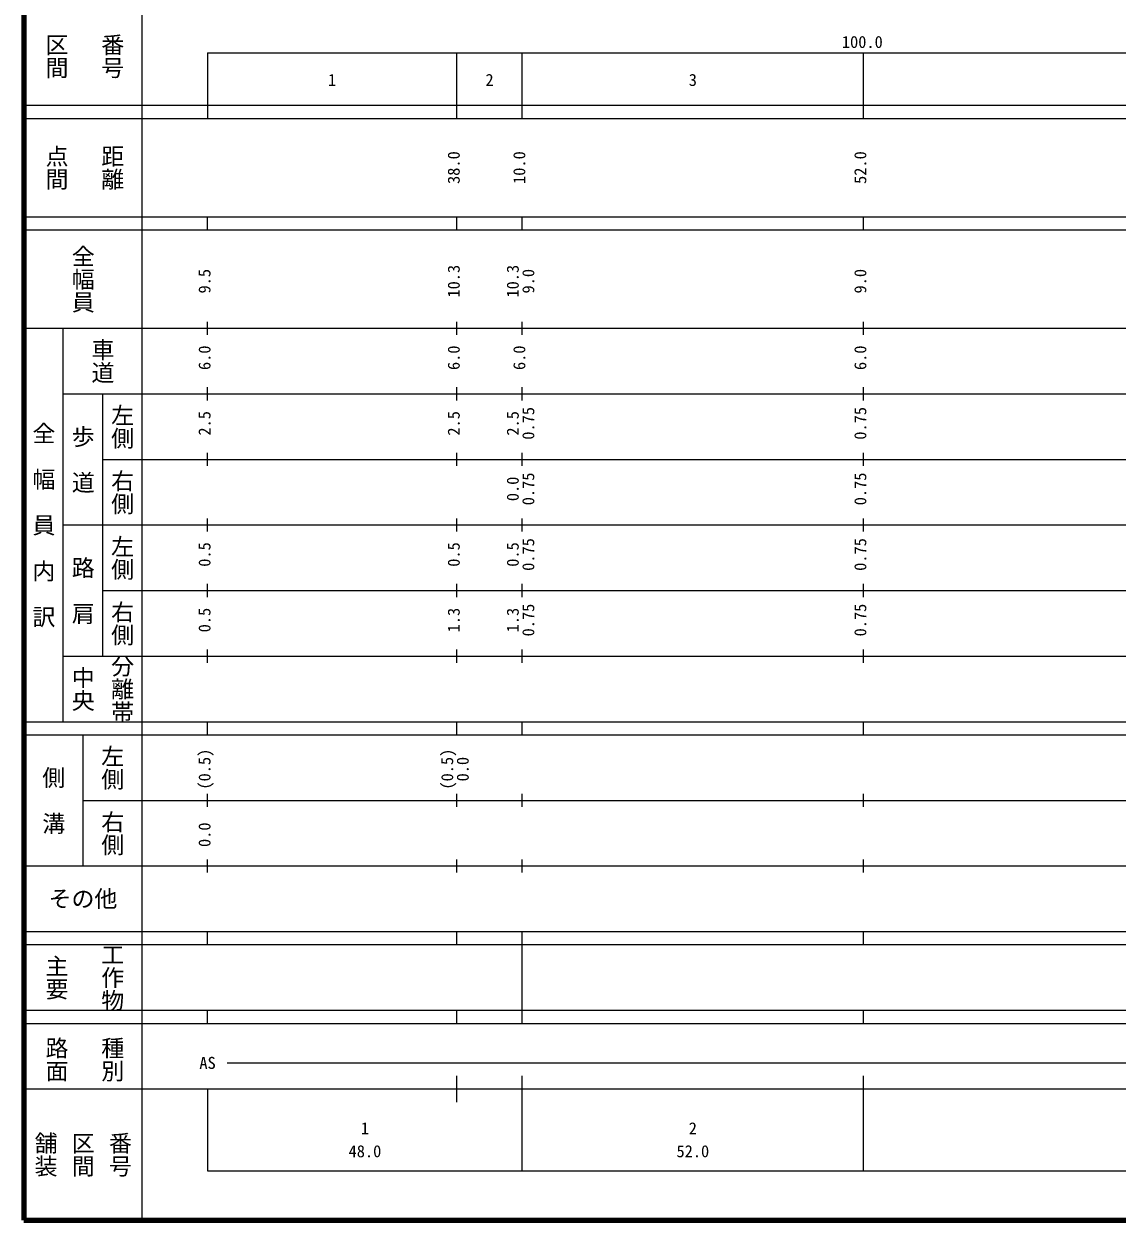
# Model space of a CAD drawing. Units: millimetres on the paper, enlarged 1000 times. Extents: x 40000 to 680000, y 20000 to 380000.
# Drawn here: x 40000 to 206690, y 20000 to 202409 of the extents above; entities that cross this region are included whole.
import ezdxf
from ezdxf.enums import TextEntityAlignment as Align

# ---------------------------------------------------------------- set-up
doc = ezdxf.new("R2010")
doc.units = ezdxf.units.MM
doc.header["$LTSCALE"] = 1000
doc.layers.add('M-TTL', color=2, linetype='Continuous', lineweight=140)
doc.layers.add('M-TTL-BAND', color=7, linetype='Continuous', lineweight=25)
doc.styles.add('@ＭＳ ゴシック', font='')
doc.styles.add('ＭＳ ゴシック', font='')
doc.styles.get('@ＭＳ ゴシック').set_extended_font_data('@MS Gothic')
doc.styles.get('ＭＳ ゴシック').set_extended_font_data('MS Gothic')

msp = doc.modelspace()

# ---------------------------------------------------------------- linework, layer by layer
at = {"layer": 'M-TTL'}
for p, q in [((40000, 380000), (40000, 20000)), ((40000, 20000), (680000, 20000))]:
    msp.add_line(p, q, dxfattribs=at)
at = {"layer": 'M-TTL-BAND'}
for p, q in [((58000, 370000), (58000, 20000)), ((68000, 198000), (579000, 198000)), ((68000, 198000), (68000, 188000)), ((106000, 188000), (106000, 198000)), ((116000, 188000), (116000, 198000)), ((168000, 188000), (168000, 198000)), ((40000, 190000), (579000, 190000)), ((40000, 188000), (579000, 188000)), ((40000, 173000), (579000, 173000)), ((68000, 171000), (68000, 173000)), ((106000, 171000), (106000, 173000)), ((116000, 171000), (116000, 173000)), ((168000, 171000), (168000, 173000)), ((40000, 171000), (579000, 171000)), ((68000, 155000), (68000, 157000)), ((106000, 155000), (106000, 157000)), ((116000, 155000), (116000, 157000)), ((168000, 155000), (168000, 157000)), ((40000, 156000), (579000, 156000)), ((46000, 96000), (46000, 156000)), ((46000, 146000), (579000, 146000)), ((52000, 146000), (52000, 106000)), ((68000, 145000), (68000, 147000)), ((106000, 145000), (106000, 147000)), ((116000, 145000), (116000, 147000)), ((168000, 145000), (168000, 147000)), ((68000, 135000), (68000, 137000)), ((106000, 135000), (106000, 137000)), ((116000, 135000), (116000, 137000)), ((168000, 135000), (168000, 137000)), ((52000, 136000), (579000, 136000)), ((46000, 126000), (579000, 126000)), ((68000, 125000), (68000, 127000)), ((106000, 125000), (106000, 127000)), ((116000, 125000), (116000, 127000)), ((168000, 125000), (168000, 127000)), ((68000, 115000), (68000, 117000)), ((106000, 115000), (106000, 117000)), ((116000, 115000), (116000, 117000)), ((168000, 115000), (168000, 117000)), ((52000, 116000), (579000, 116000)), ((46000, 106000), (579000, 106000)), ((68000, 105000), (68000, 107000)), ((106000, 105000), (106000, 107000)), ((116000, 105000), (116000, 107000)), ((168000, 105000), (168000, 107000)), ((40000, 96000), (579000, 96000)), ((68000, 94000), (68000, 96000)), ((106000, 94000), (106000, 96000)), ((116000, 94000), (116000, 96000)), ((168000, 94000), (168000, 96000)), ((40000, 94000), (579000, 94000)), ((49000, 94000), (49000, 74000)), ((49000, 84000), (579000, 84000)), ((68000, 83000), (68000, 85000)), ((106000, 83000), (106000, 85000)), ((116000, 83000), (116000, 85000)), ((168000, 83000), (168000, 85000)), ((68000, 73000), (68000, 75000)), ((106000, 73000), (106000, 75000)), ((116000, 73000), (116000, 75000)), ((168000, 73000), (168000, 75000)), ((40000, 74000), (579000, 74000)), ((40000, 64000), (579000, 64000)), ((68000, 62000), (68000, 64000)), ((106000, 62000), (106000, 64000)), ((116000, 62000), (116000, 64000)), ((168000, 62000), (168000, 64000)), ((40000, 62000), (579000, 62000)), ((116000, 52000), (116000, 62000)), ((40000, 52000), (579000, 52000)), ((68000, 50000), (68000, 52000)), ((106000, 50000), (106000, 52000)), ((116000, 50000), (116000, 52000)), ((168000, 50000), (168000, 52000)), ((40000, 50000), (579000, 50000)), ((71000, 44000), (565000, 44000)), ((106000, 38000), (106000, 42000)), ((116000, 27500), (116000, 42000)), ((168000, 27500), (168000, 42000)), ((40000, 40000), (579000, 40000)), ((68000, 40000), (68000, 27500)), ((68000, 27500), (579000, 27500))]:
    msp.add_line(p, q, dxfattribs=at)

# ---------------------------------------------------------------- texts
at = {"layer": 'M-TTL-BAND', "style": '@ＭＳ ゴシック'}
for s, p in [('番号', (53500, 197500)), ('区間', (45000, 197500)), ('点間', (45000, 180500)), ('距離', (53500, 180500)), ('全幅員', (49000, 163500)), ('車道', (52000, 151000)), ('左側', (55000, 141000)), ('全\u3000幅\u3000員\u3000内\u3000訳', (43000, 126000)), ('歩\u3000道', (49000, 136000)), ('右側', (55000, 131000)), ('左側', (55000, 121000)), ('路\u3000肩', (49000, 116000)), ('右側', (55000, 111000)), ('分離帯', (55000, 101000)), ('中央', (49000, 101000)), ('左側', (53500, 89000)), ('側\u3000溝', (44500, 84000)), ('右側', (53500, 79000)), ('主要', (45000, 57000)), ('工作物', (53500, 57000)), ('路面', (45000, 44500)), ('種別', (53500, 44500)), ('舗装', (43333, 30000)), ('区間', (49000, 30000)), ('番号', (54667, 30000))]:
    msp.add_text(s, height=2566, rotation=270, dxfattribs=at).set_placement(p, align=Align.MIDDLE_CENTER)
at = {"layer": 'M-TTL-BAND', "style": 'ＭＳ ゴシック'}
for s, p in [('100.0', (167844, 198195)), ('1', (87000, 192405)), ('2', (111000, 192405)), ('3', (142000, 192405)), ('AS', (68000, 42500)), ('1', (92000, 32523)), ('2', (142000, 32523)), ('48.0', (92000, 29033)), ('52.0', (142000, 29033))]:
    msp.add_text(s, height=1833, dxfattribs=at).set_placement(p, align=Align.BOTTOM_CENTER)
for s, p in [('38.0', (107000, 180500)), ('10.0', (117000, 180500)), ('52.0', (169000, 180500)), ('9.5', (69000, 163174)), ('10.3', (107000, 163174)), ('10.3', (116000, 163174)), ('9.0', (118370, 163174)), ('9.0', (169000, 163174)), ('6.0', (69000, 151500)), ('6.0', (107000, 151500)), ('6.0', (117000, 151500)), ('6.0', (169000, 151500)), ('2.5', (69000, 141500)), ('2.5', (107000, 141500)), ('2.5', (116000, 141500)), ('0.75', (118370, 141500)), ('0.75', (169000, 141500)), ('0.0', (116000, 131500)), ('0.75', (118370, 131500)), ('0.75', (169000, 131500)), ('0.5', (69000, 121500)), ('0.5', (107000, 121500)), ('0.5', (116000, 121500)), ('0.75', (118370, 121500)), ('0.75', (169000, 121500)), ('0.5', (69000, 111500)), ('1.3', (107000, 111500)), ('1.3', (116000, 111500)), ('0.75', (118370, 111500)), ('0.75', (169000, 111500)), ('(0.5)', (69000, 88764)), ('(0.5)', (106000, 88764)), ('0.0', (108370, 88764)), ('0.0', (69000, 78764))]:
    msp.add_text(s, height=1833, rotation=90, dxfattribs=at).set_placement(p, align=Align.BOTTOM_CENTER)
msp.add_text('その他', height=2566, dxfattribs=at).set_placement((49000, 69000), align=Align.MIDDLE_CENTER)

doc.saveas('drawing.dxf')
